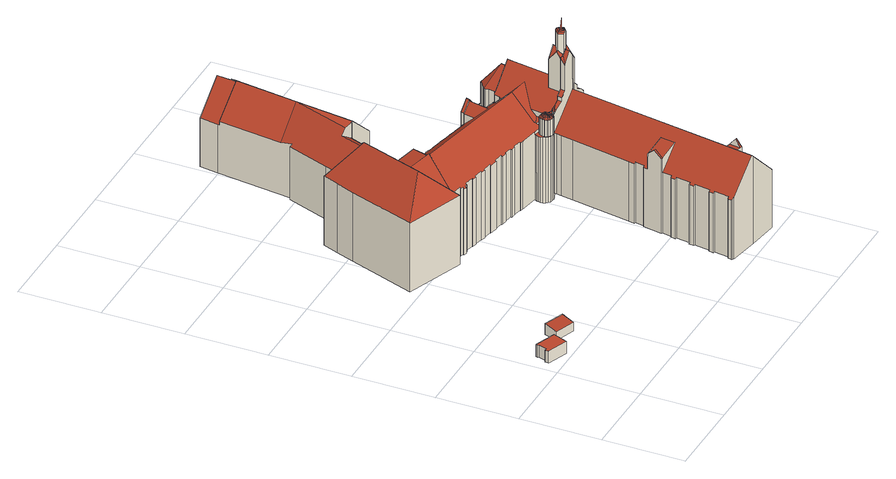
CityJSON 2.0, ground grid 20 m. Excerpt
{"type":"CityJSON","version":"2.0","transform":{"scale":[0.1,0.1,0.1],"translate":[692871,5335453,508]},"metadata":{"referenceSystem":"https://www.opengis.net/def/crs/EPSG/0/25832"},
"CityObjects":{
"building1":{"type":"Building","attributes":{"Gemeindeschluessel":"09162000","HoeheDach":"512.710","HoeheGrund":"509.620","Methode":"2000","NiedrigsteTraufeDesGebaeudes":"512.710","Geometrietyp2DReferenz":"3000","function":"31001_2000","roofType":"1000","measuredHeight":3.09},"geometry":[{"type":"MultiSurface","lod":"2","boundaries":[[[0,1,2,3,4,5]],[[6,7,8,9]],[[10,11,12,8,7,13,14,15,16,17,1,0,5,18]],[[2,1,17,19]],[[20,18,5,4]],[[21,22,20,4,3,2,19,23,24,25,26,6,9,27]],[[27,12,11,21]],[[13,7,6,26,25,14]],[[24,15,14,25]],[[23,19,17,16,15,24]],[[22,21,11,10,18,20]],[[9,8,12,27]]],"semantics":{"surfaces":[{"type":"WallSurface"},{"type":"RoofSurface"},{"type":"GroundSurface"}],"values":[0,0,1,0,0,2,0,0,0,0,0,0]}}]},
"building2":{"type":"Building","attributes":{"Gemeindeschluessel":"09162000","HoeheDach":"512.538","HoeheGrund":"509.710","Methode":"1000","NiedrigsteTraufeDesGebaeudes":"512.007","Geometrietyp2DReferenz":"3000","function":"31001_2000","roofType":"1000","measuredHeight":2.83},"geometry":[{"type":"MultiSurface","lod":"2","boundaries":[[[28,29,30,31]],[[32,33,34,35]],[[35,34,29,28]],[[32,35,28,31]],[[31,30,33,32]],[[30,29,34,33]]],"semantics":{"surfaces":[{"type":"WallSurface"},{"type":"GroundSurface"},{"type":"RoofSurface"}],"values":[0,0,0,1,0,2]}}]},
"building3":{"type":"Building","attributes":{"Gemeindeschluessel":"09162000","HoeheDach":"533.930","HoeheGrund":"508.320","Methode":"2000","NiedrigsteTraufeDesGebaeudes":"526.149","Geometrietyp2DReferenz":"3000","function":"31001_3000","roofType":"3100","measuredHeight":25.61,"storeysAboveGround":5},"geometry":[{"type":"MultiSurface","lod":"2","boundaries":[[[36,37,38,39,40,41,42]],[[43,40,39]],[[44,45,46,47]],[[48,42,41,49,50]],[[51,52,53,54,55,56]],[[57,58,59,60,61]],[[62,48,50]],[[63,64,59,58]],[[63,36,42,48,62,64]],[[60,51,56,61]],[[65,66,54,53,67]],[[68,69,70,71]],[[72,71,70,73,74]],[[75,76,74,73]],[[36,63,58,57,77,66,65,78,68,71,72,79,44,47,80,81,37]],[[79,72,74,76,82]],[[81,83,38,37]],[[77,55,54,66]],[[77,57,61,56,55]],[[65,67,84,78]],[[41,40,43,49]],[[52,75,73,70,69,84,67,53]],[[60,59,64,62,50,49,43,39,38,83,85,46,45,82,76,75,52,51]],[[80,85,83,81]],[[79,82,45,44]],[[47,46,85,80]],[[78,84,69,68]]],"semantics":{"surfaces":[{"type":"WallSurface"},{"type":"RoofSurface"},{"type":"GroundSurface"}],"values":[0,0,0,1,1,0,1,0,0,1,0,0,0,1,2,0,0,0,0,0,1,1,1,0,0,0,0]}}]},
"building4":{"type":"Building","attributes":{"name":"Vincentinum","Gemeindeschluessel":"09162000","HoeheDach":"532.820","HoeheGrund":"508.215","Methode":"2000","NiedrigsteTraufeDesGebaeudes":"517.330","Geometrietyp2DReferenz":"3000","function":"31001_3000","roofType":"3100","measuredHeight":24.61,"storeysAboveGround":4},"geometry":[{"type":"MultiSurface","lod":"2","boundaries":[[[86,87,88,89]],[[90,91,92,93]],[[94,95,96,97]],[[98,99,100,101]],[[102,103,104,105]],[[106,107,108,109]],[[110,111,112,113]],[[97,96,114,115]],[[116,117,118,119]],[[120,121,122,123]],[[124,125,126,127,128,129,130,131,132,133,134,135,136,137,138,139,140,93,92,141,142,113,112,143,144,145,98,101,146,147,148,149,150,151,152,153,154,155,156,157,158,159,160,161,162,163,164,165,166,167,168,169,170,86,89,171,106,109,172,173,174,116,119,175,176,177,178,179,180,181,182,183,184,185,102,105,186,187,188,189,190,191,192,193,194,195,196]],[[197,198,148,147]],[[199,200,201]],[[175,202,203,176]],[[201,204,205]],[[167,206,207,168]],[[208,209,210,211]],[[129,212,213,130]],[[214,215,216,217,218,219]],[[220,221,142,141]],[[189,222,223,190]],[[224,225,226,227]],[[228,229,225,224]],[[230,231,114,96,95,232,233]],[[227,226,234,209]],[[235,123,122,236]],[[237,204,201]],[[200,238,201]],[[239,240,166,165]],[[180,241,242,181]],[[218,115,219]],[[243,244,245,246]],[[119,118,202,175]],[[247,248,249,250]],[[251,201,252]],[[186,253,254,187]],[[255,256,257,258]],[[219,115,114,231,214]],[[256,232,95,94]],[[160,259,260,161]],[[135,134,261,262,263,264]],[[265,224,227,266]],[[177,267,268,178]],[[94,97,269,270]],[[271,272,273,274]],[[257,275,251,248]],[[174,276,117,116]],[[250,249,228,277]],[[191,278,279,192]],[[185,184,280,281,282,283]],[[146,284,197,147]],[[193,285,286,194]],[[112,111,287,143]],[[214,231,288,215]],[[269,199,201]],[[211,210,123,235]],[[194,286,289,195]],[[187,254,290,188]],[[291,292,152,151]],[[150,293,291,151]],[[130,213,294,131]],[[295,296,297,255,258,247,250,277,265,266,208,211,235,236,298,243,246,299,300,262,261,301,302,294,213,212]],[[287,303,144,143]],[[304,305,306]],[[192,279,285,193]],[[307,308,154,153]],[[238,309,310,311]],[[264,312,136,135]],[[216,313,217]],[[140,314,90,93]],[[246,245,315,299]],[[260,259,316,317,318,319,320,308,307,292,291,293,321,198,197,284,100,99,322,303,287,111,110,221,220,91,90,314,323,324,325,312,264,263,326,327,328,329,330,331]],[[236,122,332,298]],[[322,99,98,145]],[[274,273,333]],[[334,239,165,164]],[[121,205,332,122]],[[288,231,230]],[[275,201,251]],[[260,331,162,161]],[[316,259,160,159]],[[296,295,128,127]],[[257,256,94,270,275]],[[201,120,335]],[[266,227,209,208]],[[144,303,322,145]],[[275,270,201]],[[100,284,146,101]],[[154,308,320,155]],[[311,310,315,245,237]],[[169,336,337,170]],[[157,318,317,158]],[[238,311,201]],[[335,120,123,210]],[[152,292,307,153]],[[338,339,340,341]],[[138,324,323,139]],[[306,305,272,271]],[[300,326,263,262]],[[89,88,342,171]],[[201,335,234]],[[343,280,184,183]],[[248,251,252,249]],[[170,337,87,86]],[[125,124,327,326,300,299,315,310,309,313,216,215]],[[249,252,229,228]],[[171,342,107,106]],[[270,269,201]],[[343,344,242,241,345,268,267,203,202,118,117,276,346,347,108,107,342,88,87,337,336,348,349,240,239,334,329,328,350,289,286,285,279,278,223,222,290,254,253,338,341,304,306,271,274,333,281,280]],[[237,245,244,204]],[[156,319,318,157]],[[195,289,350,196]],[[109,108,347,172]],[[92,91,220,141]],[[311,237,201]],[[295,212,129,128]],[[200,217,313,309,238]],[[225,201,226]],[[158,317,316,159]],[[186,105,104,339,338,253]],[[102,185,283,351,103]],[[297,233,232,256,255]],[[352,207,206,353]],[[97,115,218,199,269]],[[124,196,350,328,327]],[[325,324,138,137]],[[201,205,121]],[[126,297,296,127]],[[172,347,346,173]],[[179,345,241,180]],[[176,203,267,177]],[[136,312,325,137]],[[148,198,321,149]],[[205,204,244,332]],[[252,201,229]],[[188,290,222,189]],[[126,125,215,288,230,233,297]],[[258,257,248,247]],[[190,223,278,191]],[[133,301,261,134]],[[340,339,104,103,351,354]],[[182,344,343,183]],[[155,320,319,156]],[[340,354,282,281,333,273,272,305,304,341]],[[131,294,302,132]],[[234,335,210,209]],[[167,166,240,349,353,206]],[[354,351,283,282]],[[132,302,301,133]],[[323,314,140,139]],[[162,331,330,163]],[[226,201,234]],[[142,221,110,113]],[[353,349,348,352]],[[173,346,276,174]],[[201,121,120]],[[330,329,334,164,163]],[[181,242,344,182]],[[277,228,224,265]],[[178,268,345,179]],[[321,293,150,149]],[[298,332,244,243]],[[229,201,225]],[[169,168,207,352,348,336]],[[218,217,200,199]]],"semantics":{"surfaces":[{"type":"WallSurface"},{"type":"RoofSurface"},{"type":"GroundSurface"}],"values":[0,0,0,0,0,0,0,0,0,1,2,0,1,0,1,0,0,0,1,0,0,1,1,1,1,0,1,1,0,0,0,0,0,0,1,0,0,0,0,0,0,0,0,1,1,1,0,0,0,0,0,0,0,0,1,0,0,0,0,0,0,1,0,0,0,0,1,0,0,0,0,1,0,0,0,0,1,1,1,0,0,0,1,1,0,0,1,0,0,1,0,0,1,1,0,0,0,1,0,0,1,0,1,0,0,1,0,1,1,1,0,0,0,0,1,0,1,1,0,0,0,0,1,1,0,0,1,0,0,0,0,0,0,1,1,0,0,0,0,0,1,0,0,0,0,1,0,1,0,0,0,1,0,0,0,1,0,0,0,0,0,0,1,0,1]}}]},
"building5":{"type":"Building","attributes":{"Gemeindeschluessel":"09162000","HoeheDach":"529.861","HoeheGrund":"509.682","Methode":"2000","NiedrigsteTraufeDesGebaeudes":"522.259","Geometrietyp2DReferenz":"3000","function":"31001_1000","roofType":"3100","measuredHeight":20.18,"storeysAboveGround":5},"geometry":[{"type":"MultiSurface","lod":"2","boundaries":[[[355,356,357,358,359]],[[355,359,360,361]],[[362,363,358,357,364,365]],[[366,367,368,369,370]],[[371,372,373,374]],[[375,376,377,378]],[[362,372,379,363]],[[363,379,380,381]],[[382,383,384,385]],[[368,380,379,372,371,369]],[[386,387,388,389]],[[366,370,390,391]],[[367,366,391,392,382,385,375,378,393,394,356,355,361]],[[378,377,395,393]],[[386,389,396,397]],[[394,393,395,374,373,365,364]],[[376,375,385,384]],[[365,373,372,362]],[[396,390,370,369,371,397]],[[376,384,383,387,386,397,371,374,395,377]],[[392,391,390,396,389,388]],[[367,361,360,381,380,368]],[[394,364,357,356]],[[381,360,359,358,363]],[[382,392,388,387,383]]],"semantics":{"surfaces":[{"type":"WallSurface"},{"type":"RoofSurface"},{"type":"GroundSurface"}],"values":[0,0,1,0,1,0,0,0,0,1,1,0,2,0,0,0,0,0,1,1,0,0,0,1,0]}}]},
"building6":{"type":"Building","attributes":{"Gemeindeschluessel":"09162000","HoeheDach":"543.500","HoeheGrund":"509.921","Methode":"2000","NiedrigsteTraufeDesGebaeudes":"510.016","Geometrietyp2DReferenz":"3000","function":"31001_3000","roofType":"3100","measuredHeight":33.58,"storeysAboveGround":4},"geometry":[{"type":"MultiSurface","lod":"2","boundaries":[[[398,399,400,401]],[[402,403,404,405]],[[406,407,408,409]],[[410,411,412,413,414,415,400,399,416,417,418,419,420,421,422,423,424,425,426,427,428,429,430,431,432,433,434,435,436,437,408,407,438]],[[439,440,441,442,443,444]],[[445,414,413,446]],[[447,448,449,450,451,452,453]],[[450,454,455,451]],[[456,457,458,459]],[[460,419,418,461]],[[447,453,462,463,464]],[[465,466,456,459]],[[467,468,469,470,471]],[[472,473,474]],[[449,475,454,450]],[[474,476,477,472]],[[439,444,478,479,480,481,482,483,484]],[[477,482,481,472]],[[485,446,413,412,402]],[[486,487,488,489]],[[490,421,420,491]],[[462,492,493]],[[494,230,233]],[[495,496,497,498,499,500]],[[501,502,503,455,454,475,504,505,506]],[[507,506,505,508]],[[411,402,412]],[[486,509,510,487]],[[511,433,432,512]],[[513,492,462,453]],[[402,411,410,514]],[[515,437,436,516]],[[452,503,502,513,453]],[[477,476,478,444,443,469,517,458,457,508,505,504,448,447,464,430,429,518,483,482]],[[519,463,462,493,500,499,520]],[[478,476,474,479]],[[484,483,518,521]],[[498,497,510,509]],[[522,424,423,523]],[[410,438,524,514]],[[525,435,434,526]],[[523,423,422,527]],[[455,503,452,451]],[[528,415,414,445]],[[529,507,508,457,456,466]],[[470,469,443,442]],[[401,400,415,528]],[[530,416,399,398]],[[531,485,402,405]],[[441,471,470,442]],[[514,403,402]],[[403,514,524,404]],[[532,427,426,533]],[[481,480,473,472]],[[534,535,465,459,458,517]],[[527,422,421,490]],[[536,489,488,537]],[[536,537,288,230,494]],[[430,519,520,509,486,489,536,494,233,431]],[[516,436,435,525]],[[534,517,469,468]],[[538,539,233,230,288]],[[467,471,441,440]],[[406,531,405,404,524,438,407]],[[540,521,518,429,428]],[[504,475,449,448]],[[526,434,433,511]],[[540,428,427,532]],[[533,426,425,541]],[[496,538,288,537,488,487,510,497]],[[461,418,417,542]],[[501,495,500,493,492,513,502]],[[542,417,416,530]],[[541,425,424,522]],[[520,499,498,509]],[[539,512,432,431,233]],[[464,463,519,430]],[[529,466,465,535]],[[491,420,419,460]],[[534,468,467,440,439,484,521,540,532,533,541,522,523,527,490,491,460,461,542,530,398,401,528,445,446,485,531,406,409,515,516,525,526,511,512,539,538,496,495,501,506,507,529,535]],[[409,408,437,515]],[[480,479,474,473]]],"semantics":{"surfaces":[{"type":"WallSurface"},{"type":"RoofSurface"},{"type":"GroundSurface"}],"values":[0,1,0,1,0,0,0,1,0,0,0,1,0,0,1,1,0,0,0,1,0,1,1,0,0,0,0,0,0,0,1,0,1,1,1,0,0,1,0,0,0,0,0,0,0,0,0,0,0,1,0,1,0,1,0,0,0,1,0,0,0,0,0,0,0,0,0,0,0,0,0,0,0,0,1,0,0,0,0,2,0,1]}}]},
"building7":{"type":"Building","attributes":{"Gemeindeschluessel":"09162000","HoeheDach":"512.120","HoeheGrund":"509.854","Methode":"2000","NiedrigsteTraufeDesGebaeudes":"512.120","Geometrietyp2DReferenz":"3000","function":"31001_2000","roofType":"1000","measuredHeight":2.27},"geometry":[{"type":"MultiSurface","lod":"2","boundaries":[[[543,544,545,546]],[[546,545,547,548]],[[549,550,544,543]],[[551,549,543,546,548]],[[547,545,544,550,552]],[[551,552,550,549]],[[548,547,552,551]]],"semantics":{"surfaces":[{"type":"WallSurface"},{"type":"GroundSurface"},{"type":"RoofSurface"}],"values":[0,0,0,1,2,0,0]}}]},
"building8":{"type":"Building","attributes":{"Gemeindeschluessel":"09162000","HoeheDach":"551.200","HoeheGrund":"509.770","Methode":"2000","NiedrigsteTraufeDesGebaeudes":"514.651","Geometrietyp2DReferenz":"3000","function":"31001_3041","roofType":"3100","measuredHeight":41.43},"geometry":[{"type":"MultiSurface","lod":"2","boundaries":[[[553,554,555,556]],[[557,558,559,560]],[[561,562,563]],[[564,565,566,567]],[[561,563,568]],[[569,570,571]],[[572,573,574,575]],[[576,565,577,578]],[[579,580,581,582]],[[583,584,585,586,587]],[[588,589,590,591,492]],[[592,593,594,595]],[[568,563,596]],[[597,598,599,600]],[[601,568,596,602]],[[603,576,578,604]],[[605,606,607,608,328]],[[609,610,611,612,613,614]],[[615,616,617,618]],[[619,553,556,620,621]],[[622,623,624,625]],[[626,603,604,627]],[[628,629,630,631,632,633]],[[634,635,636,637]],[[638,639,285,640]],[[628,641,642,643,644,645,646,647,648,649,597,600,650,651,652,653,572,575,557,560,654,655,656,584,583,610,609,657,658,659,660,661,662,663,629]],[[664,665,666,667,614,613,668,669]],[[605,328,327,670,671,672,673]],[[597,649,285,639,674,598]],[[647,646,608,607,675,676]],[[661,677,678,662]],[[564,567,679,680,681]],[[586,585,668,682]],[[582,604,578,624]],[[683,576,603,579,684]],[[658,666,665,659]],[[661,660,685,686,687,677]],[[603,626,580,579]],[[619,688,554,553]],[[689,622,625,690]],[[663,691,630,629]],[[690,625,577,692]],[[641,628,633,693,694,695]],[[696,590,589,697,698,636]],[[699,673,672,700]],[[701,686,685,664,669,702]],[[652,651,703,688,619,621]],[[704,590,696,705]],[[646,645,327,328,608]],[[706,707,632,631]],[[687,686,701,708]],[[669,617,616,574,573,555,554]],[[693,633,632,707]],[[698,697,709,710,711,676,675,606,605,673,699,215,712]],[[655,654,713,714,595,594]],[[623,684,579,582,624]],[[635,705,696,636]],[[671,670,715]],[[626,716,601,580]],[[690,692,705,635,634]],[[596,562,717,602]],[[561,716,717,562]],[[606,675,607]],[[652,621,620,653]],[[682,668,613,612]],[[618,718,714,713,559,558,615]],[[617,669,668,585,719]],[[698,712,720,637,636]],[[650,721,703,651]],[[557,575,574,616,615,558]],[[600,599,721,650]],[[493,680,679]],[[581,627,604,582]],[[563,562,596]],[[716,561,568,601]],[[493,492,591,681,680]],[[706,631,630,691,678,677,687,708,722]],[[723,571,570,634,637,720]],[[583,587,611,610]],[[572,653,620,556,555,573]],[[588,695,694,724,710,709,697,589]],[[657,667,666,658]],[[662,678,691,663]],[[692,564,681,704,705]],[[644,643,723,720,712,215]],[[656,719,585,584]],[[642,725,683,684,623,622,689,569,571,723,643]],[[656,655,594,593,719]],[[716,626,627,717]],[[609,614,667,657]],[[694,693,707,706,722,724]],[[624,578,577,625]],[[700,672,671,715]],[[580,601,602,581]],[[692,577,565,564]],[[660,659,665,664,685]],[[702,669,554,688,703,721,599,598,674,726]],[[645,644,215,699,700,715,670,327]],[[617,719,593,592,718,618]],[[648,640,285,649]],[[724,722,708,701,702,726,638,640,711,710]],[[725,566,565,576,683]],[[682,612,611,587,586]],[[638,726,674,639]],[[681,591,590,704]],[[689,690,634,570,569]],[[595,714,718,592]],[[560,559,713,654]],[[641,695,588,492,493,679,567,566,725,642]],[[647,676,711,640,648]],[[602,717,627,581]]],"semantics":{"surfaces":[{"type":"WallSurface"},{"type":"RoofSurface"},{"type":"GroundSurface"}],"values":[0,0,1,1,1,1,0,1,1,0,0,1,1,0,1,1,1,0,0,1,1,1,0,1,1,2,1,1,0,0,0,0,0,1,1,0,0,1,0,1,0,1,0,0,0,1,0,1,0,0,0,1,1,1,0,1,1,0,1,0,1,1,0,0,0,1,1,0,0,0,0,1,1,1,1,1,1,1,0,0,1,0,0,0,0,0,0,0,1,0,0,1,1,1,1,0,1,0,0,0,0,1,1,0,1,0,0,0,0,0,1]}}]}
},
"vertices":[
[13,233,47],[14,233,47],[14,233,16],[13,233,16],[10,234,16],[10,234,47],[53,249,16],[53,249,47],[65,245,47],[65,245,16],[10,224,47],[60,206,47],[74,242,47],[23,260,47],[21,261,47],[19,255,47],[21,254,47],[21,253,47],[8,225,47],[21,253,16],[8,225,16],[60,206,16],[10,224,16],[21,254,16],[19,255,16],[21,261,16],[23,260,16],[74,242,16],
[157,260,17],[157,260,45],[145,228,40],[145,228,17],[95,246,17],[95,246,40],[107,279,45],[107,279,17],
[332,666,3],[359,740,3],[359,740,182],[347,705,182],[347,705,239],[333,666,242],[332,666,243],[290,717,239],[388,821,3],[388,821,182],[377,789,182],[377,789,3],[330,660,248],[273,679,242],[265,674,248],[244,647,259],[298,801,259],[244,871,184],[230,834,183],[214,790,182],[156,625,182],[155,625,3],[300,572,3],[300,572,181],[300,572,182],[155,625,182],[308,599,183],[305,591,3],[305,591,183],[245,872,3],[230,834,3],[245,872,183],[281,860,3],[281,860,182],[304,853,182],[304,853,3],[346,839,3],[333,843,182],[346,839,195],[354,816,211],[361,834,211],[214,790,3],[273,863,3],[389,825,3],[375,784,3],[361,744,3],[389,825,182],[361,744,182],[273,863,182],[375,784,182],
[453,715,2],[453,715,170],[468,712,170],[468,712,2],[517,548,178],[517,551,180],[517,551,2],[517,548,2],[626,498,214],[626,498,225],[630,501,227],[630,501,214],[442,565,2],[442,565,180],[420,569,179],[420,569,2],[625,693,2],[625,693,195],[623,686,195],[623,686,2],[479,713,2],[479,713,167],[479,710,170],[479,710,2],[483,555,178],[483,558,181],[483,558,2],[483,555,2],[631,504,228],[631,504,214],[507,704,2],[507,704,170],[522,701,170],[522,701,2],[609,517,219],[610,519,219],[608,523,214],[606,520,214],[618,542,2],[641,502,2],[620,494,2],[615,495,2],[609,497,2],[604,501,2],[601,505,2],[598,510,2],[597,516,2],[598,522,2],[599,527,2],[602,532,2],[558,540,2],[550,541,2],[550,544,2],[528,548,2],[528,546,2],[497,554,2],[497,552,2],[462,561,2],[461,559,2],[442,563,2],[420,567,2],[408,570,2],[409,572,2],[387,576,2],[387,574,2],[377,576,2],[377,578,2],[354,583,2],[353,580,2],[347,581,2],[347,578,2],[339,580,2],[339,583,2],[333,585,2],[333,587,2],[311,591,2],[310,589,2],[305,591,2],[332,666,2],[359,740,2],[374,735,2],[375,738,2],[446,725,2],[445,720,2],[453,718,2],[469,715,2],[496,707,2],[497,710,2],[507,707,2],[523,704,2],[532,703,2],[532,699,2],[548,696,2],[549,699,2],[557,697,2],[557,694,2],[574,690,2],[574,694,2],[582,692,2],[584,701,2],[633,683,2],[633,680,2],[659,675,2],[660,678,2],[673,676,2],[673,675,2],[671,660,2],[663,660,2],[654,653,2],[651,639,2],[634,641,2],[408,570,178],[409,572,180],[628,507,219],[629,512,219],[617,511,222],[523,704,167],[532,703,167],[617,522,219],[613,521,219],[375,738,93],[446,725,93],[604,511,172],[604,511,214],[604,515,214],[604,515,172],[604,501,172],[601,505,172],[633,504,214],[641,502,224],[633,517,212],[633,513,214],[632,506,214],[631,504,213],[497,554,180],[497,552,178],[660,678,165],[673,676,165],[605,504,214],[609,506,219],[608,509,219],[604,508,214],[607,501,214],[610,504,219],[632,499,229],[633,504,229],[621,497,221],[620,494,221],[608,511,219],[606,520,172],[608,523,172],[621,522,219],[628,517,219],[359,740,165],[374,735,167],[557,697,167],[557,694,170],[617,527,172],[617,527,214],[623,526,214],[623,526,172],[615,496,172],[615,496,214],[611,498,214],[611,498,172],[615,501,219],[613,502,219],[633,683,166],[633,680,168],[621,497,172],[621,497,214],[620,496,214],[620,496,172],[333,587,179],[311,591,179],[599,527,172],[602,531,172],[602,531,179],[602,532,179],[605,504,172],[604,508,172],[532,699,170],[548,696,170],[626,504,219],[623,502,219],[592,639,216],[602,689,216],[583,693,192],[578,667,192],[619,501,219],[507,707,167],[607,501,172],[673,675,165],[671,660,181],[582,692,167],[582,693,166],[582,693,194],[584,701,195],[420,567,177],[663,660,182],[654,653,190],[462,561,180],[641,502,233],[651,639,204],[659,675,168],[377,576,177],[377,578,179],[387,574,177],[598,510,172],[609,497,172],[615,495,172],[620,494,172],[612,526,172],[629,523,172],[628,526,172],[598,522,172],[597,516,172],[461,559,178],[622,685,166],[622,685,192],[616,659,192],[354,583,179],[353,580,176],[632,519,214],[630,523,214],[626,520,219],[558,540,178],[633,517,214],[528,546,178],[629,523,214],[333,585,177],[339,583,177],[339,580,174],[347,578,173],[347,581,177],[387,576,179],[442,563,177],[528,548,180],[550,544,180],[550,541,178],[628,526,179],[618,542,192],[627,598,248],[330,659,248],[305,591,177],[310,589,177],[612,526,214],[583,693,166],[332,666,242],[608,514,219],[445,720,168],[453,718,168],[624,686,165],[624,686,194],[624,685,194],[624,685,166],[469,715,167],[574,694,167],[574,690,170],[549,699,167],[497,710,167],[496,707,170],[445,721,166],[374,736,166],[634,641,206],[604,697,220],[445,721,93],[374,736,93],[602,689,220],
[535,1222,17],[395,1239,17],[395,1239,143],[464,1230,216],[535,1222,143],[532,1193,143],[532,1193,17],[458,1181,216],[460,1194,216],[389,1193,143],[388,1189,143],[417,884,17],[490,876,17],[490,876,153],[419,884,219],[417,884,219],[438,1029,219],[458,1181,219],[388,1189,153],[368,1034,153],[322,904,17],[322,904,153],[359,1007,153],[359,1007,17],[460,1194,219],[531,1185,153],[531,1185,143],[346,839,17],[346,839,196],[304,853,153],[304,853,17],[374,889,206],[355,836,206],[389,825,179],[412,884,179],[412,885,219],[412,885,17],[389,825,17],[364,1004,17],[389,1193,17],[364,1004,159],[412,884,219],[387,887,219],
[565,142,19],[565,142,177],[570,178,177],[570,178,19],[576,214,213],[579,232,229],[576,233,229],[573,215,213],[581,262,19],[581,262,173],[584,262,177],[584,262,19],[631,243,227],[625,206,227],[576,214,177],[572,190,177],[569,190,173],[567,178,174],[561,143,174],[559,130,173],[562,129,177],[556,91,177],[553,92,173],[551,80,173],[554,79,177],[549,43,177],[545,43,173],[543,33,173],[545,32,175],[548,31,179],[548,29,178],[617,18,250],[693,484,250],[620,494,175],[619,487,175],[618,477,175],[613,445,175],[588,301,174],[585,285,174],[588,284,177],[579,251,173],[768,416,19],[774,416,19],[774,416,20],[769,416,20],[769,416,164],[768,416,164],[569,190,19],[572,190,19],[701,483,242],[738,478,205],[738,478,220],[730,479,229],[712,482,240],[712,482,250],[701,483,261],[731,491,229],[714,494,240],[776,459,20],[776,459,164],[775,452,164],[775,452,20],[556,91,19],[562,129,19],[701,483,327],[696,484,334],[696,484,247],[778,452,20],[780,458,20],[774,422,19],[770,424,19],[770,424,164],[770,424,20],[774,422,20],[705,86,199],[707,100,215],[709,113,199],[739,490,220],[683,118,201],[678,90,201],[714,113,169],[714,113,199],[712,99,215],[709,85,199],[709,85,169],[695,6,170],[695,6,19],[576,214,19],[664,488,261],[666,500,261],[653,501,250],[651,490,250],[551,80,19],[553,92,19],[703,495,342],[693,496,342],[631,493,229],[686,497,19],[674,499,19],[674,499,342],[676,498,342],[684,497,355],[686,497,352],[703,495,19],[703,495,260],[714,494,250],[739,490,205],[778,485,167],[778,485,19],[775,460,19],[775,460,165],[664,488,327],[666,500,342],[618,477,19],[619,487,19],[703,495,261],[582,250,213],[588,284,19],[585,285,19],[773,452,166],[621,17,246],[693,484,339],[682,486,355],[621,17,19],[545,43,19],[549,43,19],[579,251,213],[588,301,19],[613,445,19],[554,79,19],[567,178,19],[780,458,19],[561,143,19],[573,215,19],[548,31,19],[545,32,19],[773,452,19],[778,452,19],[651,490,240],[653,501,240],[641,502,19],[620,494,19],[548,29,19],[543,33,19],[559,130,19],
[582,798,18],[582,798,41],[577,771,41],[577,771,18],[574,772,41],[574,772,18],[483,812,18],[483,812,41],[479,785,18],[479,785,41],
[673,686,149],[673,686,205],[678,690,205],[678,690,150],[696,713,18],[696,713,141],[701,713,141],[701,713,18],[687,507,408],[686,509,408],[686,507,432],[699,505,397],[697,506,401],[687,497,401],[689,497,397],[685,506,408],[680,498,348],[678,501,345],[675,499,341],[679,690,18],[679,690,206],[695,703,206],[695,703,18],[695,506,403],[688,520,401],[687,518,403],[684,499,404],[685,501,405],[680,508,405],[678,508,404],[736,708,18],[731,700,18],[731,700,205],[731,700,150],[736,708,141],[703,495,253],[707,525,253],[707,525,327],[704,505,355],[705,704,70],[709,703,70],[708,706,70],[704,706,70],[684,508,408],[671,660,18],[671,660,208],[673,675,207],[673,675,18],[685,503,406],[682,508,406],[693,506,404],[687,516,404],[676,591,248],[649,634,210],[650,639,205],[634,641,205],[740,697,18],[743,703,18],[743,703,141],[740,698,147],[740,698,205],[740,697,205],[695,704,149],[695,704,205],[696,705,205],[696,705,148],[673,685,150],[673,695,141],[667,689,141],[682,498,401],[684,498,403],[676,509,403],[674,509,401],[691,507,405],[687,513,405],[778,485,18],[793,616,18],[793,616,67],[791,595,67],[791,595,168],[778,485,166],[672,509,355],[680,516,345],[671,531,327],[667,510,355],[668,651,191],[669,660,182],[654,653,191],[703,495,18],[686,497,18],[674,499,18],[641,502,18],[618,542,18],[634,641,18],[651,639,18],[654,653,18],[663,660,18],[673,676,18],[673,684,18],[667,689,18],[673,695,18],[703,706,18],[708,706,18],[709,703,18],[750,681,18],[751,680,18],[755,673,18],[756,668,18],[771,666,18],[772,666,18],[798,662,18],[755,670,207],[755,673,205],[751,680,205],[750,681,205],[739,699,205],[710,662,256],[619,540,191],[625,540,191],[635,544,197],[637,558,210],[669,660,205],[650,639,210],[651,639,211],[771,666,87],[772,666,87],[689,497,348],[691,499,345],[699,505,355],[739,699,147],[685,497,403],[684,497,403],[756,668,206],[756,668,205],[756,668,98],[673,685,205],[680,498,397],[672,509,397],[798,662,69],[688,522,397],[739,490,179],[739,490,210],[703,495,252],[689,528,355],[689,528,274],[671,531,253],[631,520,210],[631,520,197],[752,639,205],[707,646,256],[673,684,206],[694,514,345],[688,522,355],[757,600,90],[757,600,179],[752,639,98],[704,626,274],[707,646,274],[654,653,212],[666,500,253],[703,706,148],[704,706,148],[619,540,187],[689,507,406],[686,511,406],[705,704,150],[709,703,205],[666,500,341],[673,676,207],[762,638,90],[674,499,341],[762,638,210],[686,497,402],[668,651,205]
]}
